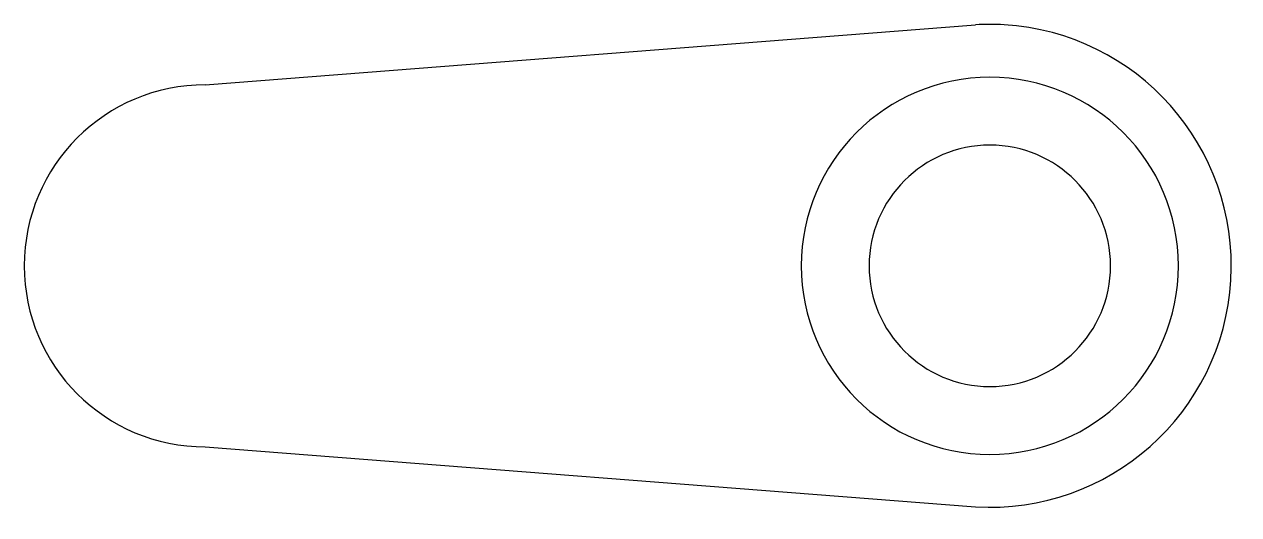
# Model space of a CAD drawing. Header units: inches. Extents: x 0 to 5.03, y 1.47 to 3.5.
import ezdxf

# ---------------------------------------------------------------- set-up
doc = ezdxf.new("R2010")
doc.units = ezdxf.units.IN
doc.header["$MEASUREMENT"] = 0
doc.layers.add('MODELSKETCH_VISIBLE', color=7, linetype='Continuous')

# ---------------------------------------------------------------- blocks, each defined once
blk = doc.blocks.new('block 2')
at = {"layer": 'MODELSKETCH_VISIBLE', "color": 7, "lineweight": 25, "true_color": 0xffffff}
blk.add_open_spline([(3.2188, 2.5), (3.2188, 2.9315), (3.5685, 3.2812), (4, 3.2812), (4.4315, 3.2812), (4.7812, 2.9315), (4.7812, 2.5), (4.7812, 2.0685), (4.4315, 1.7188), (4, 1.7188), (3.5685, 1.7188), (3.2188, 2.0685), (3.2188, 2.5), (3.2188, 2.5), (3.2188, 2.5), (3.2188, 2.5)], degree=3, knots=[0, 0, 0, 0, 1, 1, 1, 2, 2, 2, 3, 3, 3, 4, 4, 4, 5, 5, 5, 5], dxfattribs=at)
blk = doc.blocks.new('block 3')
at = {"layer": 'MODELSKETCH_VISIBLE', "color": 7, "lineweight": 25, "true_color": 0xffffff}
blk.add_open_spline([(3.9409, 1.5017), (4.4922, 1.4691), (4.9656, 1.8895), (4.9983, 2.4409), (5.0309, 2.9922), (4.6105, 3.4656), (4.0591, 3.4983), (4.0197, 3.5006), (3.9803, 3.5006), (3.9409, 3.4983)], degree=3, knots=[0, 0, 0, 0, 1, 1, 1, 2, 2, 2, 3, 3, 3, 3], dxfattribs=at)
blk = doc.blocks.new('block 4')
at = {"layer": 'MODELSKETCH_VISIBLE', "color": 7, "lineweight": 25, "true_color": 0xffffff}
blk.add_lwpolyline([(0.75, 3.25), (3.9409, 3.4983)], dxfattribs=at)
blk = doc.blocks.new('block 5')
at = {"layer": 'MODELSKETCH_VISIBLE', "color": 7, "lineweight": 25, "true_color": 0xffffff}
blk.add_lwpolyline([(0.75, 1.75), (3.9409, 1.5017)], dxfattribs=at)
blk = doc.blocks.new('block 6')
at = {"layer": 'MODELSKETCH_VISIBLE', "color": 7, "lineweight": 25, "true_color": 0xffffff}
blk.add_open_spline([(3.5, 2.5), (3.5, 2.7761), (3.7239, 3), (4, 3), (4.2761, 3), (4.5, 2.7761), (4.5, 2.5), (4.5, 2.2239), (4.2761, 2), (4, 2), (3.7239, 2), (3.5, 2.2239), (3.5, 2.5), (3.5, 2.5), (3.5, 2.5), (3.5, 2.5)], degree=3, knots=[0, 0, 0, 0, 1, 1, 1, 2, 2, 2, 3, 3, 3, 4, 4, 4, 5, 5, 5, 5], dxfattribs=at)
blk = doc.blocks.new('block 7')
at = {"layer": 'MODELSKETCH_VISIBLE', "color": 7, "lineweight": 25, "true_color": 0xffffff}
blk.add_open_spline([(0.75, 3.25), (0.3358, 3.25), (0, 2.9142), (0, 2.5), (0, 2.0858), (0.3358, 1.75), (0.75, 1.75)], degree=3, knots=[0, 0, 0, 0, 1, 1, 1, 2, 2, 2, 2], dxfattribs=at)

msp = doc.modelspace()

# ---------------------------------------------------------------- block references
at = {"layer": 'MODELSKETCH_VISIBLE'}
for name in ['block 4', 'block 3', 'block 2', 'block 7', 'block 6', 'block 5']:
    msp.add_blockref(name, (0, 0), dxfattribs=at)

doc.saveas('drawing.dxf')
